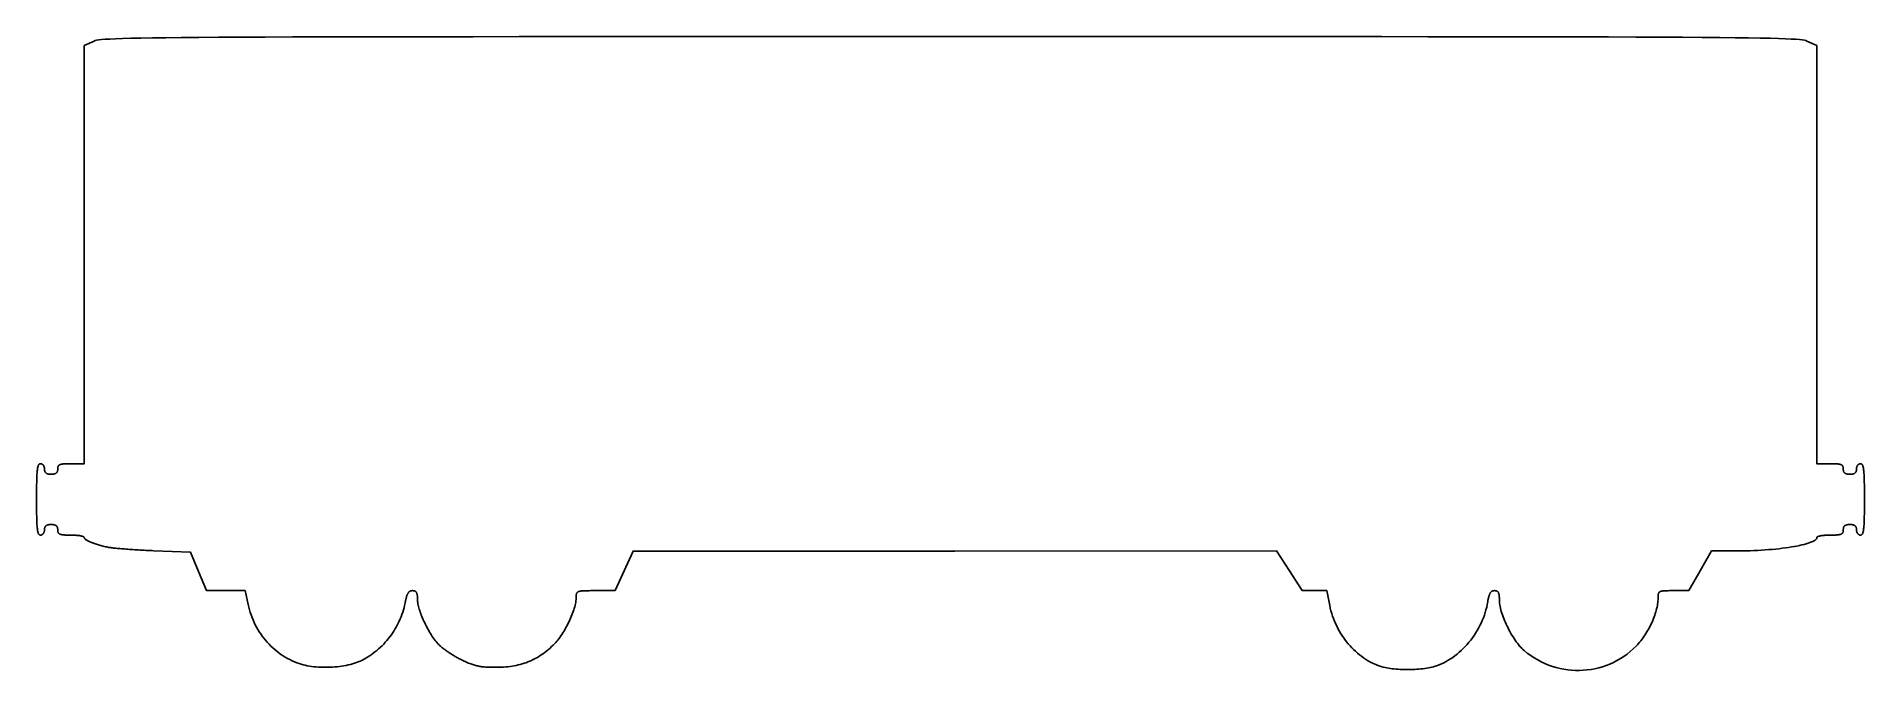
# Model space of a CAD drawing. Extents: x 5.1 to 52.6, y 37.7 to 54.2.
import ezdxf

# ---------------------------------------------------------------- set-up
doc = ezdxf.new("R2010")
doc.units = 0
doc.layers.get('0').update_dxf_attribs({"linetype": 'CONTINUOUS'})

msp = doc.modelspace()

# ---------------------------------------------------------------- linework, layer by layer
at = {"color": 7}
for points in [[(6.619, 54.079), (6.646, 54.09), (6.685, 54.099), (6.739, 54.108), (6.811, 54.117), (6.905, 54.125), (7.025, 54.132), (7.174, 54.139), (7.356, 54.145), (7.575, 54.151), (7.833, 54.156), (8.135, 54.161), (8.484, 54.166), (8.884, 54.17), (9.338, 54.174), (9.851, 54.177), (10.425, 54.18), (11.064, 54.183), (11.772, 54.185), (12.552, 54.187), (13.408, 54.189), (14.344, 54.191), (15.364, 54.192), (16.47, 54.193), (17.666, 54.194), (18.956, 54.195), (20.344, 54.195), (21.833, 54.196), (23.427, 54.196), (25.129, 54.196), (26.944, 54.196), (28.873, 54.196)], [(28.873, 54.196), (30.803, 54.196), (32.617, 54.196), (34.32, 54.196), (35.914, 54.196), (37.403, 54.195), (38.791, 54.195), (40.081, 54.194), (41.277, 54.193), (42.383, 54.192), (43.402, 54.191), (44.338, 54.189), (45.195, 54.187), (45.975, 54.185), (46.683, 54.183), (47.322, 54.18), (47.896, 54.177), (48.409, 54.174), (48.863, 54.17), (49.263, 54.166), (49.612, 54.161), (49.914, 54.156), (50.172, 54.151), (50.391, 54.145), (50.572, 54.139), (50.722, 54.132), (50.841, 54.125), (50.936, 54.117), (51.008, 54.108), (51.062, 54.099), (51.101, 54.09), (51.128, 54.079)], [(6.017, 43.094), (6.361, 43.094), (6.361, 48.529), (6.361, 53.963), (6.619, 54.079)], [(51.128, 54.079), (51.386, 53.963), (51.386, 48.529), (51.386, 43.094), (51.73, 43.094)], [(5.123, 42.166), (5.123, 42.24), (5.124, 42.31), (5.124, 42.375), (5.124, 42.438), (5.125, 42.496), (5.126, 42.551), (5.127, 42.603), (5.128, 42.652), (5.129, 42.697), (5.13, 42.74), (5.132, 42.779), (5.134, 42.816), (5.136, 42.85), (5.138, 42.881), (5.141, 42.909), (5.144, 42.935), (5.147, 42.959), (5.151, 42.98), (5.154, 43), (5.158, 43.017), (5.163, 43.032), (5.168, 43.045), (5.173, 43.056), (5.178, 43.066), (5.184, 43.074), (5.19, 43.081), (5.196, 43.086), (5.203, 43.09), (5.211, 43.092), (5.218, 43.094), (5.227, 43.094)], [(5.227, 43.094), (5.232, 43.094), (5.237, 43.094), (5.243, 43.093), (5.248, 43.092), (5.253, 43.09), (5.258, 43.088), (5.263, 43.086), (5.268, 43.083), (5.273, 43.08), (5.277, 43.077), (5.282, 43.073), (5.286, 43.07), (5.29, 43.066), (5.294, 43.061), (5.298, 43.057), (5.301, 43.052), (5.305, 43.047), (5.308, 43.042), (5.311, 43.036), (5.314, 43.03), (5.316, 43.025), (5.319, 43.019), (5.321, 43.012), (5.323, 43.006), (5.325, 42.999), (5.326, 42.993), (5.327, 42.986), (5.328, 42.979), (5.329, 42.972), (5.33, 42.964), (5.33, 42.957)], [(5.33, 42.957), (5.33, 42.947), (5.33, 42.938), (5.331, 42.929), (5.332, 42.921), (5.333, 42.913), (5.335, 42.905), (5.337, 42.898), (5.339, 42.891), (5.342, 42.885), (5.345, 42.879), (5.348, 42.873), (5.352, 42.867), (5.356, 42.862), (5.361, 42.857), (5.366, 42.853), (5.371, 42.848), (5.377, 42.844), (5.383, 42.841), (5.389, 42.838), (5.396, 42.835), (5.403, 42.832), (5.411, 42.829), (5.419, 42.827), (5.428, 42.825), (5.437, 42.824), (5.447, 42.822), (5.457, 42.821), (5.467, 42.821), (5.478, 42.82), (5.49, 42.82), (5.502, 42.819)], [(5.502, 42.819), (5.513, 42.82), (5.525, 42.82), (5.536, 42.821), (5.546, 42.821), (5.556, 42.822), (5.566, 42.824), (5.575, 42.825), (5.584, 42.827), (5.592, 42.829), (5.6, 42.832), (5.607, 42.835), (5.614, 42.838), (5.62, 42.841), (5.626, 42.844), (5.632, 42.848), (5.637, 42.853), (5.642, 42.857), (5.647, 42.862), (5.651, 42.867), (5.655, 42.873), (5.658, 42.879), (5.661, 42.885), (5.664, 42.891), (5.666, 42.898), (5.668, 42.905), (5.67, 42.913), (5.671, 42.921), (5.672, 42.929), (5.673, 42.938), (5.673, 42.947), (5.673, 42.957)], [(5.673, 42.957), (5.674, 42.968), (5.674, 42.979), (5.675, 42.989), (5.676, 42.998), (5.678, 43.007), (5.68, 43.015), (5.683, 43.023), (5.686, 43.03), (5.69, 43.037), (5.695, 43.044), (5.7, 43.049), (5.706, 43.055), (5.713, 43.06), (5.72, 43.064), (5.729, 43.068), (5.738, 43.072), (5.749, 43.076), (5.76, 43.079), (5.772, 43.081), (5.786, 43.084), (5.801, 43.086), (5.816, 43.088), (5.833, 43.089), (5.851, 43.091), (5.871, 43.092), (5.892, 43.093), (5.914, 43.093), (5.937, 43.094), (5.962, 43.094), (5.989, 43.094), (6.017, 43.094)], [(51.73, 43.094), (51.758, 43.094), (51.784, 43.094), (51.809, 43.094), (51.833, 43.093), (51.855, 43.093), (51.876, 43.092), (51.895, 43.091), (51.914, 43.089), (51.931, 43.088), (51.946, 43.086), (51.961, 43.084), (51.974, 43.081), (51.987, 43.079), (51.998, 43.076), (52.009, 43.072), (52.018, 43.068), (52.026, 43.064), (52.034, 43.06), (52.041, 43.055), (52.047, 43.049), (52.052, 43.044), (52.057, 43.037), (52.061, 43.03), (52.064, 43.023), (52.067, 43.015), (52.069, 43.007), (52.071, 42.998), (52.072, 42.989), (52.073, 42.979), (52.073, 42.968), (52.073, 42.957)], [(52.073, 42.957), (52.074, 42.947), (52.074, 42.938), (52.075, 42.929), (52.076, 42.921), (52.077, 42.913), (52.079, 42.905), (52.081, 42.898), (52.083, 42.891), (52.086, 42.885), (52.089, 42.879), (52.092, 42.873), (52.096, 42.867), (52.1, 42.862), (52.105, 42.857), (52.11, 42.853), (52.115, 42.848), (52.121, 42.844), (52.127, 42.841), (52.133, 42.838), (52.14, 42.835), (52.147, 42.832), (52.155, 42.829), (52.163, 42.827), (52.172, 42.825), (52.181, 42.824), (52.19, 42.822), (52.2, 42.821), (52.211, 42.821), (52.222, 42.82), (52.233, 42.82), (52.245, 42.819)], [(52.245, 42.819), (52.257, 42.82), (52.269, 42.82), (52.28, 42.821), (52.29, 42.821), (52.3, 42.822), (52.31, 42.824), (52.319, 42.825), (52.327, 42.827), (52.336, 42.829), (52.343, 42.832), (52.351, 42.835), (52.358, 42.838), (52.364, 42.841), (52.37, 42.844), (52.376, 42.848), (52.381, 42.853), (52.386, 42.857), (52.39, 42.862), (52.395, 42.867), (52.398, 42.873), (52.402, 42.879), (52.405, 42.885), (52.407, 42.891), (52.41, 42.898), (52.412, 42.905), (52.413, 42.913), (52.415, 42.921), (52.416, 42.929), (52.417, 42.938), (52.417, 42.947), (52.417, 42.957)], [(52.417, 42.957), (52.417, 42.964), (52.418, 42.972), (52.418, 42.979), (52.419, 42.986), (52.421, 42.993), (52.422, 42.999), (52.424, 43.006), (52.426, 43.012), (52.428, 43.019), (52.43, 43.025), (52.433, 43.03), (52.436, 43.036), (52.439, 43.042), (52.442, 43.047), (52.445, 43.052), (52.449, 43.057), (52.453, 43.061), (52.457, 43.066), (52.461, 43.07), (52.465, 43.073), (52.47, 43.077), (52.474, 43.08), (52.479, 43.083), (52.484, 43.086), (52.489, 43.088), (52.494, 43.09), (52.499, 43.092), (52.504, 43.093), (52.509, 43.094), (52.515, 43.094), (52.52, 43.094)], [(52.52, 43.094), (52.528, 43.094), (52.536, 43.092), (52.544, 43.09), (52.55, 43.086), (52.557, 43.081), (52.563, 43.074), (52.569, 43.066), (52.574, 43.056), (52.579, 43.045), (52.584, 43.032), (52.588, 43.017), (52.592, 43), (52.596, 42.98), (52.6, 42.959), (52.603, 42.935), (52.606, 42.909), (52.608, 42.881), (52.611, 42.85), (52.613, 42.816), (52.615, 42.779), (52.616, 42.74), (52.618, 42.697), (52.619, 42.652), (52.62, 42.603), (52.621, 42.551), (52.622, 42.496), (52.622, 42.438), (52.623, 42.375), (52.623, 42.31), (52.623, 42.24), (52.623, 42.166)], [(5.227, 41.238), (5.218, 41.239), (5.211, 41.24), (5.203, 41.243), (5.196, 41.247), (5.19, 41.252), (5.184, 41.259), (5.178, 41.267), (5.173, 41.276), (5.168, 41.288), (5.163, 41.301), (5.158, 41.316), (5.154, 41.333), (5.151, 41.353), (5.147, 41.374), (5.144, 41.398), (5.141, 41.424), (5.138, 41.452), (5.136, 41.483), (5.134, 41.517), (5.132, 41.554), (5.13, 41.593), (5.129, 41.635), (5.128, 41.681), (5.127, 41.73), (5.126, 41.781), (5.125, 41.837), (5.124, 41.895), (5.124, 41.958), (5.124, 42.023), (5.123, 42.093), (5.123, 42.166)], [(52.623, 42.166), (52.623, 42.093), (52.623, 42.023), (52.623, 41.958), (52.622, 41.895), (52.622, 41.837), (52.621, 41.781), (52.62, 41.73), (52.619, 41.681), (52.618, 41.635), (52.616, 41.593), (52.615, 41.554), (52.613, 41.517), (52.611, 41.483), (52.608, 41.452), (52.606, 41.424), (52.603, 41.398), (52.6, 41.374), (52.596, 41.353), (52.592, 41.333), (52.588, 41.316), (52.584, 41.301), (52.579, 41.288), (52.574, 41.276), (52.569, 41.267), (52.563, 41.259), (52.557, 41.252), (52.55, 41.247), (52.544, 41.243), (52.536, 41.24), (52.528, 41.239), (52.52, 41.238)], [(5.33, 41.376), (5.33, 41.369), (5.329, 41.361), (5.328, 41.354), (5.327, 41.347), (5.326, 41.34), (5.325, 41.334), (5.323, 41.327), (5.321, 41.321), (5.319, 41.314), (5.316, 41.308), (5.314, 41.302), (5.311, 41.297), (5.308, 41.291), (5.305, 41.286), (5.301, 41.281), (5.298, 41.276), (5.294, 41.272), (5.29, 41.267), (5.286, 41.263), (5.282, 41.259), (5.277, 41.256), (5.273, 41.253), (5.268, 41.25), (5.263, 41.247), (5.258, 41.245), (5.253, 41.243), (5.248, 41.241), (5.243, 41.24), (5.237, 41.239), (5.232, 41.239), (5.227, 41.238)], [(5.502, 41.513), (5.49, 41.513), (5.478, 41.513), (5.467, 41.512), (5.457, 41.512), (5.447, 41.51), (5.437, 41.509), (5.428, 41.507), (5.419, 41.506), (5.411, 41.503), (5.403, 41.501), (5.396, 41.498), (5.389, 41.495), (5.383, 41.492), (5.377, 41.488), (5.371, 41.485), (5.366, 41.48), (5.361, 41.476), (5.356, 41.471), (5.352, 41.466), (5.348, 41.46), (5.345, 41.454), (5.342, 41.448), (5.339, 41.442), (5.337, 41.435), (5.335, 41.427), (5.333, 41.42), (5.332, 41.412), (5.331, 41.403), (5.33, 41.395), (5.33, 41.385), (5.33, 41.376)], [(5.673, 41.376), (5.673, 41.385), (5.673, 41.395), (5.672, 41.403), (5.671, 41.412), (5.67, 41.42), (5.668, 41.427), (5.666, 41.435), (5.664, 41.442), (5.661, 41.448), (5.658, 41.454), (5.655, 41.46), (5.651, 41.466), (5.647, 41.471), (5.642, 41.476), (5.637, 41.48), (5.632, 41.485), (5.626, 41.488), (5.62, 41.492), (5.614, 41.495), (5.607, 41.498), (5.6, 41.501), (5.592, 41.503), (5.584, 41.506), (5.575, 41.507), (5.566, 41.509), (5.556, 41.51), (5.546, 41.512), (5.536, 41.512), (5.525, 41.513), (5.513, 41.513), (5.502, 41.513)], [(6.017, 41.238), (5.989, 41.239), (5.962, 41.239), (5.937, 41.239), (5.914, 41.24), (5.892, 41.24), (5.871, 41.241), (5.851, 41.242), (5.833, 41.244), (5.816, 41.245), (5.801, 41.247), (5.786, 41.249), (5.772, 41.251), (5.76, 41.254), (5.749, 41.257), (5.738, 41.261), (5.729, 41.264), (5.72, 41.269), (5.713, 41.273), (5.706, 41.278), (5.7, 41.283), (5.695, 41.289), (5.69, 41.296), (5.686, 41.302), (5.683, 41.31), (5.68, 41.317), (5.678, 41.326), (5.676, 41.335), (5.675, 41.344), (5.674, 41.354), (5.674, 41.365), (5.673, 41.376)], [(52.073, 41.376), (52.073, 41.365), (52.073, 41.354), (52.072, 41.344), (52.071, 41.335), (52.069, 41.326), (52.067, 41.317), (52.064, 41.31), (52.061, 41.302), (52.057, 41.296), (52.052, 41.289), (52.047, 41.283), (52.041, 41.278), (52.034, 41.273), (52.026, 41.269), (52.018, 41.264), (52.009, 41.261), (51.998, 41.257), (51.987, 41.254), (51.974, 41.251), (51.961, 41.249), (51.946, 41.247), (51.931, 41.245), (51.914, 41.244), (51.895, 41.242), (51.876, 41.241), (51.855, 41.24), (51.833, 41.24), (51.809, 41.239), (51.784, 41.239), (51.758, 41.239), (51.73, 41.238)], [(52.245, 41.513), (52.233, 41.513), (52.222, 41.513), (52.211, 41.512), (52.2, 41.512), (52.19, 41.51), (52.181, 41.509), (52.172, 41.507), (52.163, 41.506), (52.155, 41.503), (52.147, 41.501), (52.14, 41.498), (52.133, 41.495), (52.127, 41.492), (52.121, 41.488), (52.115, 41.485), (52.11, 41.48), (52.105, 41.476), (52.1, 41.471), (52.096, 41.466), (52.092, 41.46), (52.089, 41.454), (52.086, 41.448), (52.083, 41.442), (52.081, 41.435), (52.079, 41.427), (52.077, 41.42), (52.076, 41.412), (52.075, 41.403), (52.074, 41.395), (52.074, 41.385), (52.073, 41.376)], [(52.417, 41.376), (52.417, 41.385), (52.417, 41.395), (52.416, 41.403), (52.415, 41.412), (52.413, 41.42), (52.412, 41.427), (52.41, 41.435), (52.407, 41.442), (52.405, 41.448), (52.402, 41.454), (52.398, 41.46), (52.395, 41.466), (52.39, 41.471), (52.386, 41.476), (52.381, 41.48), (52.376, 41.485), (52.37, 41.488), (52.364, 41.492), (52.358, 41.495), (52.351, 41.498), (52.343, 41.501), (52.336, 41.503), (52.327, 41.506), (52.319, 41.507), (52.31, 41.509), (52.3, 41.51), (52.29, 41.512), (52.28, 41.512), (52.269, 41.513), (52.257, 41.513), (52.245, 41.513)], [(52.52, 41.238), (52.515, 41.239), (52.509, 41.239), (52.504, 41.24), (52.499, 41.241), (52.494, 41.243), (52.489, 41.245), (52.484, 41.247), (52.479, 41.25), (52.474, 41.253), (52.47, 41.256), (52.465, 41.259), (52.461, 41.263), (52.457, 41.267), (52.453, 41.272), (52.449, 41.276), (52.445, 41.281), (52.442, 41.286), (52.439, 41.291), (52.436, 41.297), (52.433, 41.302), (52.43, 41.308), (52.428, 41.314), (52.426, 41.321), (52.424, 41.327), (52.422, 41.334), (52.421, 41.34), (52.419, 41.347), (52.418, 41.354), (52.418, 41.361), (52.417, 41.369), (52.417, 41.376)], [(6.361, 41.178), (6.36, 41.181), (6.359, 41.184), (6.357, 41.188), (6.353, 41.191), (6.349, 41.194), (6.344, 41.197), (6.338, 41.199), (6.332, 41.202), (6.325, 41.205), (6.317, 41.208), (6.308, 41.21), (6.298, 41.213), (6.288, 41.215), (6.277, 41.217), (6.266, 41.22), (6.254, 41.222), (6.241, 41.224), (6.228, 41.226), (6.214, 41.227), (6.2, 41.229), (6.185, 41.231), (6.17, 41.232), (6.154, 41.233), (6.138, 41.235), (6.122, 41.236), (6.105, 41.236), (6.088, 41.237), (6.071, 41.238), (6.053, 41.238), (6.035, 41.238), (6.017, 41.238)], [(6.979, 40.923), (6.947, 40.93), (6.914, 40.937), (6.883, 40.944), (6.851, 40.952), (6.82, 40.96), (6.79, 40.968), (6.761, 40.976), (6.732, 40.984), (6.704, 40.993), (6.677, 41.001), (6.65, 41.01), (6.625, 41.019), (6.6, 41.028), (6.576, 41.037), (6.553, 41.046), (6.532, 41.054), (6.511, 41.063), (6.492, 41.072), (6.473, 41.081), (6.456, 41.09), (6.44, 41.099), (6.426, 41.107), (6.413, 41.116), (6.401, 41.124), (6.39, 41.133), (6.382, 41.141), (6.374, 41.149), (6.368, 41.156), (6.364, 41.164), (6.362, 41.171), (6.361, 41.178)], [(8.172, 40.833), (8.121, 40.835), (8.07, 40.837), (8.02, 40.84), (7.969, 40.842), (7.919, 40.845), (7.869, 40.848), (7.82, 40.85), (7.771, 40.853), (7.723, 40.856), (7.675, 40.859), (7.628, 40.862), (7.582, 40.865), (7.537, 40.868), (7.493, 40.871), (7.45, 40.875), (7.408, 40.878), (7.368, 40.881), (7.328, 40.884), (7.291, 40.887), (7.254, 40.89), (7.22, 40.894), (7.187, 40.897), (7.155, 40.9), (7.126, 40.903), (7.099, 40.906), (7.073, 40.909), (7.05, 40.912), (7.029, 40.915), (7.01, 40.918), (6.993, 40.92), (6.979, 40.923)], [(51.386, 41.178), (51.383, 41.161), (51.374, 41.143), (51.359, 41.126), (51.339, 41.109), (51.313, 41.092), (51.283, 41.076), (51.247, 41.06), (51.206, 41.044), (51.16, 41.028), (51.11, 41.012), (51.056, 40.998), (50.998, 40.983), (50.936, 40.969), (50.87, 40.955), (50.8, 40.942), (50.727, 40.93), (50.651, 40.918), (50.571, 40.906), (50.489, 40.896), (50.404, 40.885), (50.317, 40.876), (50.227, 40.867), (50.135, 40.86), (50.042, 40.852), (49.946, 40.846), (49.849, 40.841), (49.75, 40.836), (49.651, 40.833), (49.55, 40.83), (49.448, 40.828), (49.346, 40.827)], [(51.73, 41.238), (51.712, 41.238), (51.694, 41.238), (51.676, 41.238), (51.659, 41.237), (51.642, 41.236), (51.625, 41.236), (51.608, 41.235), (51.592, 41.233), (51.577, 41.232), (51.562, 41.231), (51.547, 41.229), (51.533, 41.227), (51.519, 41.226), (51.506, 41.224), (51.493, 41.222), (51.481, 41.22), (51.47, 41.217), (51.459, 41.215), (51.449, 41.213), (51.439, 41.21), (51.43, 41.208), (51.422, 41.205), (51.415, 41.202), (51.408, 41.199), (51.403, 41.197), (51.398, 41.194), (51.394, 41.191), (51.39, 41.188), (51.388, 41.184), (51.387, 41.181), (51.386, 41.178)], [(10.62, 39.436), (10.543, 39.795), (10.042, 39.795), (9.542, 39.795), (9.333, 40.293), (9.124, 40.792), (8.172, 40.833)], [(38.728, 39.406), (38.65, 39.795), (38.333, 39.796), (38.016, 39.797), (37.681, 40.311), (37.346, 40.826), (28.985, 40.824), (20.625, 40.821), (20.39, 40.308), (20.156, 39.795), (19.651, 39.795)], [(49.346, 40.827), (48.646, 40.826), (48.352, 40.31), (48.059, 39.795), (47.66, 39.795)], [(11.947, 37.898), (11.884, 37.921), (11.823, 37.945), (11.762, 37.972), (11.702, 38.001), (11.643, 38.032), (11.585, 38.066), (11.528, 38.101), (11.472, 38.139), (11.418, 38.178), (11.365, 38.22), (11.313, 38.263), (11.262, 38.308), (11.213, 38.355), (11.165, 38.404), (11.119, 38.454), (11.074, 38.506), (11.031, 38.559), (10.99, 38.614), (10.95, 38.67), (10.912, 38.728), (10.875, 38.787), (10.841, 38.847), (10.808, 38.908), (10.777, 38.971), (10.748, 39.034), (10.722, 39.099), (10.697, 39.165), (10.674, 39.231), (10.654, 39.298), (10.636, 39.367), (10.62, 39.436)], [(14.715, 39.537), (14.703, 39.475), (14.689, 39.413), (14.673, 39.352), (14.656, 39.292), (14.638, 39.233), (14.618, 39.174), (14.597, 39.117), (14.574, 39.06), (14.549, 39.004), (14.523, 38.949), (14.496, 38.895), (14.467, 38.842), (14.437, 38.79), (14.405, 38.739), (14.372, 38.688), (14.337, 38.639), (14.301, 38.591), (14.264, 38.544), (14.225, 38.497), (14.185, 38.452), (14.144, 38.408), (14.101, 38.364), (14.057, 38.322), (14.011, 38.281), (13.964, 38.241), (13.916, 38.202), (13.866, 38.164), (13.816, 38.128), (13.763, 38.092), (13.71, 38.058), (13.655, 38.024)], [(14.892, 39.795), (14.883, 39.795), (14.874, 39.794), (14.866, 39.793), (14.858, 39.791), (14.85, 39.789), (14.842, 39.787), (14.835, 39.784), (14.827, 39.78), (14.82, 39.776), (14.814, 39.772), (14.807, 39.767), (14.801, 39.761), (14.795, 39.755), (14.789, 39.748), (14.784, 39.741), (14.778, 39.733), (14.773, 39.725), (14.768, 39.716), (14.763, 39.706), (14.758, 39.696), (14.754, 39.685), (14.749, 39.673), (14.745, 39.661), (14.741, 39.648), (14.737, 39.634), (14.733, 39.62), (14.729, 39.605), (14.726, 39.589), (14.722, 39.572), (14.718, 39.555), (14.715, 39.537)], [(15.023, 39.571), (15.023, 39.588), (15.022, 39.603), (15.022, 39.618), (15.021, 39.632), (15.02, 39.646), (15.019, 39.659), (15.018, 39.671), (15.016, 39.682), (15.014, 39.693), (15.012, 39.703), (15.009, 39.713), (15.007, 39.721), (15.004, 39.73), (15, 39.737), (14.997, 39.745), (14.993, 39.751), (14.989, 39.757), (14.984, 39.763), (14.98, 39.768), (14.974, 39.773), (14.969, 39.777), (14.963, 39.78), (14.957, 39.784), (14.95, 39.786), (14.943, 39.789), (14.936, 39.791), (14.928, 39.792), (14.92, 39.793), (14.911, 39.794), (14.902, 39.795), (14.892, 39.795)], [(15.53, 38.441), (15.505, 38.471), (15.48, 38.503), (15.456, 38.536), (15.432, 38.57), (15.408, 38.605), (15.384, 38.642), (15.36, 38.679), (15.337, 38.717), (15.315, 38.756), (15.292, 38.796), (15.271, 38.836), (15.25, 38.876), (15.229, 38.917), (15.209, 38.958), (15.19, 38.999), (15.172, 39.039), (15.154, 39.08), (15.138, 39.121), (15.122, 39.161), (15.107, 39.2), (15.093, 39.239), (15.081, 39.277), (15.069, 39.315), (15.059, 39.351), (15.05, 39.387), (15.042, 39.421), (15.035, 39.454), (15.03, 39.486), (15.026, 39.516), (15.024, 39.545), (15.023, 39.571)], [(19.147, 39.626), (19.146, 39.594), (19.143, 39.561), (19.139, 39.526), (19.133, 39.49), (19.126, 39.453), (19.117, 39.414), (19.107, 39.375), (19.096, 39.334), (19.083, 39.293), (19.069, 39.251), (19.054, 39.208), (19.037, 39.165), (19.02, 39.121), (19.002, 39.078), (18.982, 39.034), (18.962, 38.99), (18.941, 38.947), (18.919, 38.903), (18.897, 38.861), (18.873, 38.818), (18.849, 38.776), (18.825, 38.735), (18.8, 38.695), (18.774, 38.656), (18.749, 38.618), (18.722, 38.581), (18.696, 38.546), (18.669, 38.512), (18.642, 38.479), (18.615, 38.448), (18.588, 38.42)], [(19.651, 39.795), (19.605, 39.795), (19.562, 39.795), (19.522, 39.795), (19.484, 39.794), (19.449, 39.794), (19.417, 39.793), (19.387, 39.792), (19.359, 39.791), (19.333, 39.79), (19.31, 39.788), (19.288, 39.786), (19.269, 39.784), (19.251, 39.781), (19.236, 39.778), (19.221, 39.774), (19.209, 39.77), (19.198, 39.765), (19.188, 39.76), (19.18, 39.754), (19.173, 39.747), (19.167, 39.74), (19.161, 39.732), (19.157, 39.724), (19.154, 39.714), (19.152, 39.704), (19.15, 39.693), (19.148, 39.682), (19.147, 39.669), (19.147, 39.656), (19.147, 39.641), (19.147, 39.626)], [(42.835, 39.503), (42.822, 39.433), (42.807, 39.363), (42.789, 39.293), (42.769, 39.224), (42.746, 39.155), (42.72, 39.087), (42.692, 39.019), (42.662, 38.952), (42.629, 38.886), (42.595, 38.82), (42.558, 38.756), (42.519, 38.693), (42.478, 38.631), (42.436, 38.571), (42.391, 38.511), (42.345, 38.454), (42.298, 38.398), (42.248, 38.344), (42.198, 38.291), (42.146, 38.241), (42.092, 38.192), (42.038, 38.146), (41.982, 38.102), (41.925, 38.06), (41.868, 38.021), (41.809, 37.984), (41.75, 37.949), (41.69, 37.918), (41.629, 37.889), (41.568, 37.864), (41.506, 37.841)], [(43.008, 39.795), (42.999, 39.795), (42.99, 39.794), (42.981, 39.793), (42.973, 39.791), (42.965, 39.789), (42.957, 39.787), (42.95, 39.783), (42.943, 39.78), (42.936, 39.775), (42.929, 39.771), (42.923, 39.765), (42.917, 39.759), (42.911, 39.752), (42.906, 39.745), (42.9, 39.737), (42.895, 39.728), (42.89, 39.719), (42.885, 39.709), (42.881, 39.698), (42.876, 39.686), (42.872, 39.674), (42.868, 39.66), (42.863, 39.646), (42.86, 39.631), (42.856, 39.616), (42.852, 39.599), (42.848, 39.582), (42.845, 39.563), (42.841, 39.544), (42.838, 39.524), (42.835, 39.503)], [(43.137, 39.531), (43.137, 39.551), (43.137, 39.57), (43.136, 39.588), (43.136, 39.605), (43.135, 39.622), (43.134, 39.637), (43.133, 39.651), (43.131, 39.665), (43.129, 39.678), (43.128, 39.69), (43.125, 39.701), (43.123, 39.712), (43.12, 39.721), (43.117, 39.73), (43.113, 39.739), (43.11, 39.746), (43.106, 39.753), (43.101, 39.76), (43.097, 39.765), (43.091, 39.77), (43.086, 39.775), (43.08, 39.779), (43.074, 39.783), (43.067, 39.786), (43.06, 39.788), (43.053, 39.79), (43.045, 39.792), (43.036, 39.793), (43.028, 39.794), (43.018, 39.795), (43.008, 39.795)], [(43.777, 38.24), (43.749, 38.265), (43.72, 38.293), (43.692, 38.323), (43.663, 38.356), (43.634, 38.391), (43.605, 38.428), (43.577, 38.467), (43.548, 38.508), (43.52, 38.55), (43.492, 38.593), (43.464, 38.638), (43.438, 38.684), (43.411, 38.731), (43.386, 38.778), (43.361, 38.826), (43.337, 38.874), (43.314, 38.923), (43.292, 38.971), (43.271, 39.02), (43.251, 39.068), (43.233, 39.116), (43.216, 39.163), (43.2, 39.209), (43.186, 39.255), (43.174, 39.299), (43.163, 39.342), (43.154, 39.383), (43.147, 39.423), (43.141, 39.461), (43.138, 39.497), (43.137, 39.531)], [(47.262, 39.591), (47.261, 39.556), (47.258, 39.52), (47.254, 39.483), (47.249, 39.444), (47.242, 39.405), (47.234, 39.364), (47.224, 39.323), (47.213, 39.282), (47.201, 39.24), (47.188, 39.197), (47.173, 39.154), (47.157, 39.11), (47.14, 39.067), (47.122, 39.023), (47.103, 38.979), (47.083, 38.936), (47.062, 38.892), (47.04, 38.849), (47.017, 38.806), (46.994, 38.764), (46.97, 38.722), (46.945, 38.681), (46.919, 38.641), (46.893, 38.601), (46.866, 38.562), (46.839, 38.525), (46.811, 38.488), (46.782, 38.453), (46.753, 38.419), (46.724, 38.387), (46.695, 38.356)], [(47.66, 39.795), (47.623, 39.795), (47.589, 39.795), (47.556, 39.795), (47.526, 39.794), (47.498, 39.794), (47.472, 39.793), (47.448, 39.792), (47.426, 39.791), (47.405, 39.79), (47.387, 39.788), (47.37, 39.785), (47.355, 39.783), (47.341, 39.779), (47.328, 39.776), (47.317, 39.771), (47.308, 39.766), (47.299, 39.761), (47.292, 39.754), (47.285, 39.747), (47.28, 39.74), (47.276, 39.731), (47.272, 39.722), (47.269, 39.711), (47.267, 39.7), (47.265, 39.688), (47.263, 39.674), (47.263, 39.66), (47.262, 39.645), (47.262, 39.628), (47.262, 39.61), (47.262, 39.591)], [(40.002, 37.844), (39.942, 37.866), (39.884, 37.891), (39.826, 37.918), (39.769, 37.948), (39.713, 37.98), (39.658, 38.015), (39.603, 38.051), (39.55, 38.09), (39.498, 38.13), (39.447, 38.173), (39.397, 38.218), (39.348, 38.264), (39.301, 38.312), (39.255, 38.362), (39.21, 38.414), (39.166, 38.467), (39.125, 38.521), (39.084, 38.577), (39.046, 38.635), (39.009, 38.693), (38.974, 38.753), (38.94, 38.815), (38.909, 38.877), (38.879, 38.94), (38.851, 39.004), (38.825, 39.069), (38.801, 39.135), (38.78, 39.202), (38.76, 39.269), (38.743, 39.337), (38.728, 39.406)], [(13.655, 38.024), (13.616, 38.002), (13.573, 37.981), (13.529, 37.961), (13.483, 37.942), (13.434, 37.924), (13.384, 37.908), (13.332, 37.893), (13.278, 37.878), (13.223, 37.865), (13.167, 37.853), (13.11, 37.843), (13.052, 37.833), (12.992, 37.825), (12.933, 37.818), (12.872, 37.812), (12.812, 37.808), (12.751, 37.805), (12.689, 37.803), (12.628, 37.802), (12.567, 37.803), (12.507, 37.805), (12.446, 37.808), (12.387, 37.813), (12.328, 37.819), (12.27, 37.826), (12.212, 37.835), (12.156, 37.845), (12.102, 37.856), (12.049, 37.869), (11.997, 37.883), (11.947, 37.898)], [(16.136, 38.012), (16.113, 38.023), (16.09, 38.035), (16.068, 38.047), (16.045, 38.06), (16.021, 38.073), (15.998, 38.086), (15.975, 38.1), (15.952, 38.114), (15.929, 38.128), (15.906, 38.143), (15.883, 38.157), (15.861, 38.172), (15.838, 38.187), (15.817, 38.202), (15.795, 38.217), (15.774, 38.232), (15.753, 38.247), (15.732, 38.262), (15.713, 38.277), (15.693, 38.292), (15.675, 38.307), (15.657, 38.321), (15.639, 38.336), (15.622, 38.35), (15.607, 38.364), (15.592, 38.378), (15.577, 38.391), (15.564, 38.404), (15.552, 38.417), (15.54, 38.429), (15.53, 38.441)], [(17.078, 37.802), (17.036, 37.802), (16.996, 37.802), (16.957, 37.803), (16.92, 37.804), (16.884, 37.805), (16.85, 37.806), (16.817, 37.808), (16.786, 37.81), (16.755, 37.812), (16.725, 37.815), (16.697, 37.819), (16.669, 37.822), (16.641, 37.827), (16.614, 37.831), (16.588, 37.837), (16.562, 37.842), (16.536, 37.849), (16.51, 37.856), (16.484, 37.863), (16.458, 37.872), (16.432, 37.88), (16.405, 37.89), (16.379, 37.9), (16.351, 37.911), (16.323, 37.923), (16.294, 37.936), (16.265, 37.949), (16.234, 37.964), (16.203, 37.979), (16.17, 37.995), (16.136, 38.012)], [(18.588, 38.42), (18.548, 38.379), (18.507, 38.34), (18.466, 38.302), (18.425, 38.265), (18.383, 38.231), (18.341, 38.197), (18.298, 38.165), (18.255, 38.135), (18.212, 38.106), (18.168, 38.078), (18.123, 38.052), (18.078, 38.027), (18.032, 38.003), (17.986, 37.981), (17.939, 37.96), (17.891, 37.941), (17.843, 37.923), (17.794, 37.906), (17.744, 37.89), (17.693, 37.876), (17.642, 37.863), (17.59, 37.851), (17.537, 37.841), (17.483, 37.832), (17.428, 37.824), (17.372, 37.817), (17.315, 37.812), (17.258, 37.808), (17.199, 37.805), (17.139, 37.803), (17.078, 37.802)], [(46.695, 38.356), (46.617, 38.281), (46.537, 38.21), (46.454, 38.144), (46.369, 38.083), (46.281, 38.027), (46.192, 37.975), (46.1, 37.929), (46.007, 37.886), (45.912, 37.849), (45.815, 37.816), (45.718, 37.789), (45.619, 37.765), (45.519, 37.747), (45.419, 37.734), (45.318, 37.725), (45.217, 37.721), (45.116, 37.722), (45.015, 37.727), (44.914, 37.738), (44.813, 37.753), (44.713, 37.773), (44.613, 37.798), (44.514, 37.827), (44.417, 37.862), (44.32, 37.901), (44.225, 37.946), (44.132, 37.995), (44.04, 38.049), (43.95, 38.108), (43.862, 38.172), (43.777, 38.24)], [(41.506, 37.841), (41.467, 37.828), (41.426, 37.817), (41.383, 37.806), (41.339, 37.796), (41.293, 37.787), (41.245, 37.779), (41.197, 37.771), (41.147, 37.765), (41.096, 37.759), (41.044, 37.754), (40.991, 37.75), (40.938, 37.747), (40.885, 37.744), (40.831, 37.743), (40.777, 37.742), (40.722, 37.742), (40.668, 37.743), (40.615, 37.745), (40.561, 37.747), (40.508, 37.751), (40.456, 37.755), (40.405, 37.76), (40.354, 37.766), (40.305, 37.773), (40.257, 37.781), (40.21, 37.789), (40.165, 37.798), (40.121, 37.809), (40.079, 37.819), (40.039, 37.831), (40.002, 37.844)]]:
    msp.add_lwpolyline(points, dxfattribs=at)
msp.add_lwpolyline([(40.002, 37.844)], close=True, dxfattribs=at)

doc.saveas('drawing.dxf')
